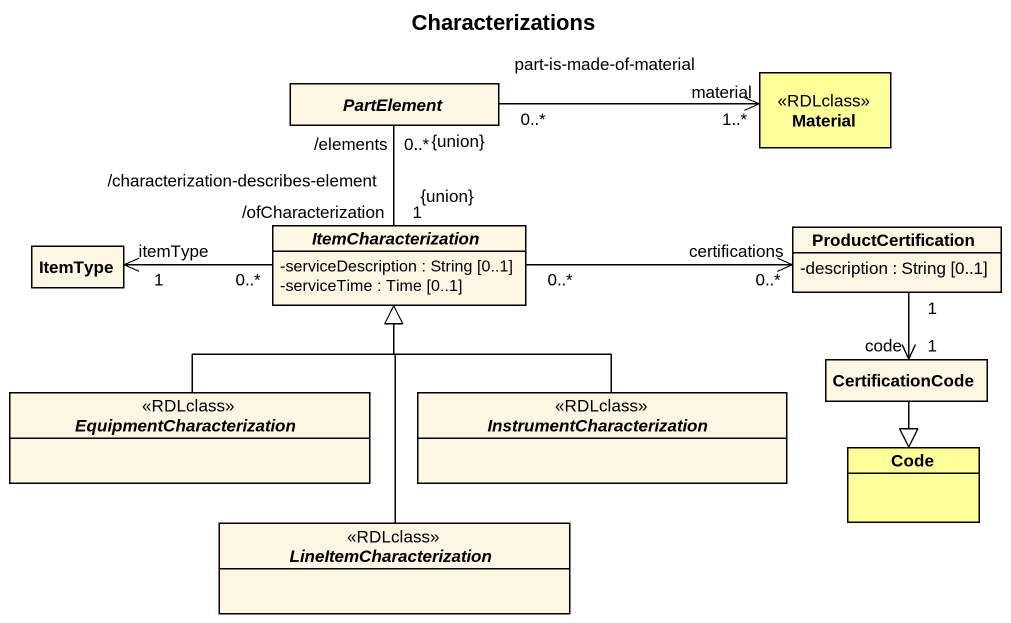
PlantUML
@startuml
title Characterizations
hide circle
hide empty members
skinparam classAttributeIconSize 0
abstract class PartElement
class Material <<RDLclass>> #FFFF99
class ItemType
abstract class ItemCharacterization {
  -serviceDescription : String [0..1]
  -serviceTime : Time [0..1]
}
class ProductCertification {
  -description : String [0..1]
}
abstract class EquipmentCharacterization <<RDLclass>>
abstract class InstrumentCharacterization <<RDLclass>>
class CertificationCode
class Code #FFFF99
abstract class LineItemCharacterization <<RDLclass>>
PartElement "0..*" -right-> "material\n1..*" Material : part-is-made-of-material
ItemType "itemType\n1" <-right- "0..*" ItemCharacterization
ItemCharacterization "/ofCharacterization\n1\n{union}" -up- "/elements\n0..*\n{union}" PartElement : /characterization-describes-element
ProductCertification "certifications\n0..*" <-left- "0..*" ItemCharacterization
EquipmentCharacterization -up-|> ItemCharacterization
InstrumentCharacterization -up-|> ItemCharacterization
CertificationCode "code\n1" <-up- "1" ProductCertification
CertificationCode --|> Code
LineItemCharacterization -up-|> ItemCharacterization
@enduml
